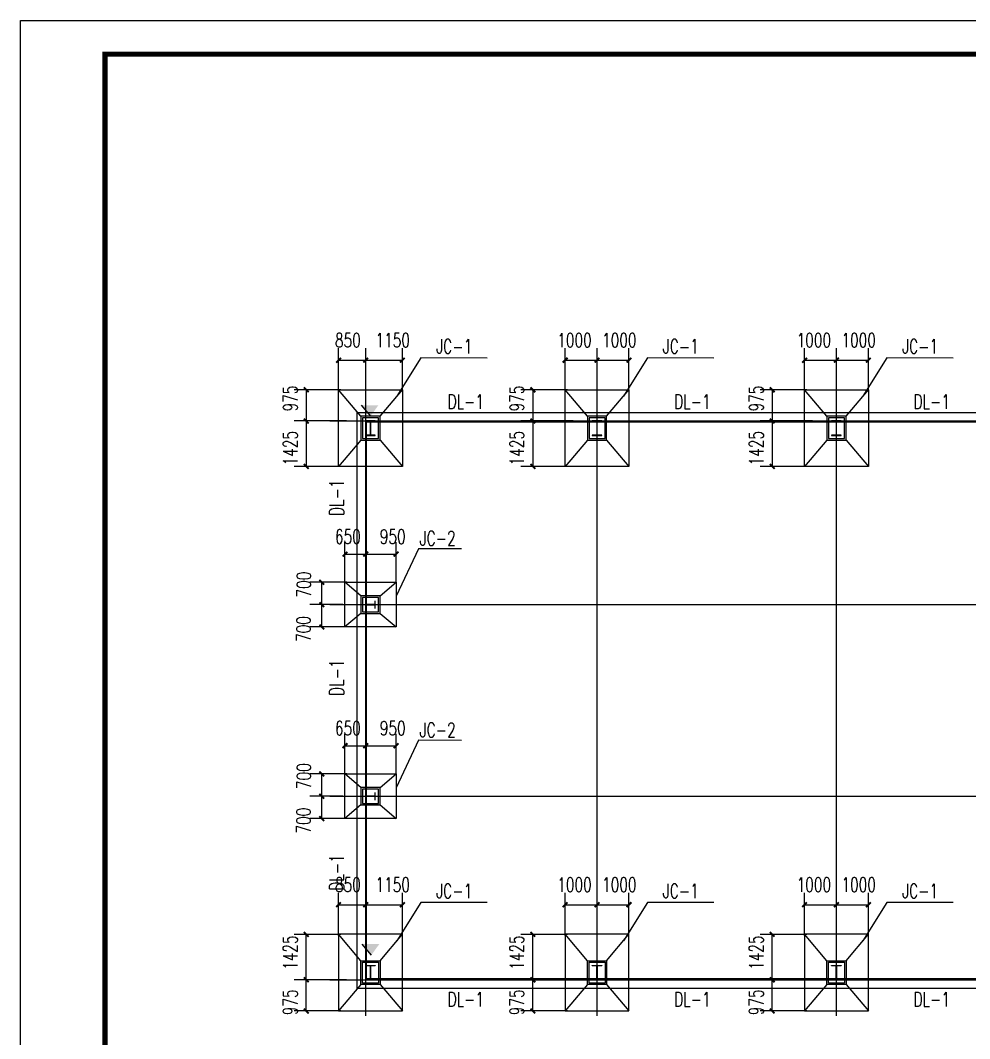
# Model space of a CAD drawing. Extents: x 177291 to 1288761, y 177638 to 322898.
# Drawn here: x 315146 to 344891, y 208752 to 240638 of the extents above; entities that cross this region are included whole.
import ezdxf

# ---------------------------------------------------------------- set-up
doc = ezdxf.new("R2010")
doc.units = 0
doc.header["$LTSCALE"] = 1000
for name, color, linetype in [('AXIS', 3, 'Continuous'), ('DOTE', 1, 'Continuous'), ('GZ', 50, 'Continuous'), ('PUB_TEXT', 7, 'Continuous'), ('PUB_TITLE', 4, 'Continuous'), ('YCX', 90, 'Continuous'), ('承台', 2, 'Continuous')]:
    doc.layers.add(name, color=color, linetype=linetype)
doc.styles.add('_TCH_DIM_T3', font='SIMPLEX', dxfattribs={"width": 0.705882, "bigfont": 'GBCBIG'})
doc.dimstyles.new('TCH_150_1', dxfattribs={"dimtxt": 446.25, "dimasz": 150, "dimexe": 375, "dimexo": 450, "dimgap": 189.375, "dimtad": 1, "dimdec": 0, "dimzin": 0, "dimdsep": 46, "dimtxsty": '_TCH_DIM_T3', "dimblk": 'ARCHTICK', "dimcen": 0.09, "dimclrd": 256, "dimclre": 256, "dimclrt": 7, "dimazin": 2, "dimtfac": 1, "dimtdec": 0, "dimtix": 1, "dimtmove": 2, "dimatfit": 3, "dimfxl": 1, "dimtolj": 1, "dimtzin": 0, "dimarcsym": 0})

# ---------------------------------------------------------------- blocks, each defined once
blk = doc.blocks.new('A$C33B20A31')
blk.add_line((7370, 17500), (7130, 17500))
at = {"layer": 'GZ'}
for points in [[(0, 17050), (300, 17050), (300, 17060), (157, 17060), (153, 17065), (153, 17485), (157, 17490), (300, 17490), (300, 17500), (0, 17500), (0, 17490), (143, 17490), (147, 17486), (147, 17065), (143, 17060), (0, 17060), (0, 17050)], [(7100, 17050), (7400, 17050), (7400, 17060), (7257, 17060), (7253, 17065), (7253, 17485), (7257, 17490), (7400, 17490), (7400, 17500), (7100, 17500), (7100, 17490), (7243, 17490), (7247, 17486), (7247, 17065), (7243, 17060), (7100, 17060), (7100, 17050)], [(14600, 17050), (14900, 17050), (14900, 17060), (14757, 17060), (14753, 17065), (14753, 17485), (14757, 17490), (14900, 17490), (14900, 17500), (14600, 17500), (14600, 17490), (14743, 17490), (14747, 17486), (14747, 17065), (14743, 17060), (14600, 17060), (14600, 17050)], [(0, 11860), (0, 11640), (10, 11640), (10, 11743), (15, 11747), (285, 11747), (290, 11743), (290, 11640), (300, 11640), (300, 11860), (290, 11860), (290, 11757), (286, 11753), (15, 11753), (10, 11757), (10, 11860), (0, 11860)], [(0, 5860), (0, 5640), (10, 5640), (10, 5743), (15, 5747), (285, 5747), (290, 5743), (290, 5640), (300, 5640), (300, 5860), (290, 5860), (290, 5757), (286, 5753), (15, 5753), (10, 5757), (10, 5860), (0, 5860)], [(0, 450), (300, 450), (300, 440), (157, 440), (153, 435), (153, 15), (157, 10), (300, 10), (300, 0), (0, 0), (0, 10), (143, 10), (147, 14), (147, 435), (143, 440), (0, 440), (0, 450)], [(7100, 450), (7400, 450), (7400, 440), (7257, 440), (7253, 435), (7253, 15), (7257, 10), (7400, 10), (7400, 0), (7100, 0), (7100, 10), (7243, 10), (7247, 14), (7247, 435), (7243, 440), (7100, 440), (7100, 450)], [(14600, 450), (14900, 450), (14900, 440), (14757, 440), (14753, 435), (14753, 15), (14757, 10), (14900, 10), (14900, 0), (14600, 0), (14600, 10), (14743, 10), (14747, 14), (14747, 435), (14743, 440), (14600, 440), (14600, 450)]]:
    blk.add_lwpolyline(points, close=True, dxfattribs=at)
blk = doc.blocks.new('_ArchTick')
at = {"color": 0, "linetype": 'ByBlock', "const_width": 0.4}
blk.add_lwpolyline([(-0.5, -0.5), (0.5, 0.5)], dxfattribs=at)
blk = doc.blocks.new('*D1026')
at = {"layer": 'AXIS', "linetype": 'ByBlock', "lineweight": -2, "transparency": 16777216}
for p, q in [((325117, 229032), (325117, 230372)), ((325967, 229032), (325967, 230372)), ((325117, 229997), (325967, 229997))]:
    blk.add_line(p, q, dxfattribs=at)
at = {"layer": 'Defpoints', "color": 0, "linetype": 'ByBlock', "transparency": 16777216}
for p in [(325967, 229997), (325117, 228582), (325967, 228582)]:
    blk.add_point(p, dxfattribs=at)
at = {"layer": 'AXIS', "linetype": 'ByBlock', "lineweight": -2, "transparency": 16777216, "xscale": 150, "yscale": 150, "zscale": 150, "rotation": 180}
blk.add_blockref('_ArchTick', (325117, 229997), dxfattribs=at)
at = {"layer": 'AXIS', "linetype": 'ByBlock', "lineweight": -2, "transparency": 16777216, "xscale": 150, "yscale": 150, "zscale": 150}
blk.add_blockref('_ArchTick', (325967, 229997), dxfattribs=at)
at = {"layer": 'AXIS', "color": 7, "linetype": 'ByBlock', "transparency": 16777216, "insert": (325409, 230623), "char_height": 446.2, "attachment_point": 5, "style": '_TCH_DIM_T3'}
blk.add_mtext('\\A1;850', dxfattribs=at)
blk = doc.blocks.new('*D1027')
at = {"layer": 'AXIS', "linetype": 'ByBlock', "lineweight": -2, "transparency": 16777216}
for p, q in [((325367, 228093), (323729, 228093)), ((324104, 228093), (324104, 226669)), ((325192, 226669), (323729, 226669))]:
    blk.add_line(p, q, dxfattribs=at)
at = {"layer": 'Defpoints', "color": 0, "linetype": 'ByBlock', "transparency": 16777216}
for p in [(325817, 228093), (324104, 226669), (325642, 226669)]:
    blk.add_point(p, dxfattribs=at)
at = {"layer": 'AXIS', "linetype": 'ByBlock', "lineweight": -2, "transparency": 16777216, "xscale": 150, "yscale": 150, "zscale": 150}
for p, rotation in [((324104, 228093), 90), ((324104, 226669), 270)]:
    blk.add_blockref('_ArchTick', p, dxfattribs=dict(at, rotation=rotation))
at = {"layer": 'AXIS', "color": 7, "linetype": 'ByBlock', "transparency": 16777216, "insert": (323604, 227242), "char_height": 446.2, "attachment_point": 5, "rotation": 90, "style": '_TCH_DIM_T3'}
blk.add_mtext('\\A1;1425', dxfattribs=at)
blk = doc.blocks.new('*D1028')
at = {"layer": 'AXIS', "linetype": 'ByBlock', "lineweight": -2, "transparency": 16777216}
for p, q in [((325192, 229069), (323729, 229069)), ((324104, 229069), (324104, 228093)), ((325367, 228093), (323729, 228093))]:
    blk.add_line(p, q, dxfattribs=at)
at = {"layer": 'Defpoints', "color": 0, "linetype": 'ByBlock', "transparency": 16777216}
for p in [(325642, 229069), (324104, 228093), (325817, 228093)]:
    blk.add_point(p, dxfattribs=at)
at = {"layer": 'AXIS', "linetype": 'ByBlock', "lineweight": -2, "transparency": 16777216, "xscale": 150, "yscale": 150, "zscale": 150}
for p, rotation in [((324104, 229069), 90), ((324104, 228093), 270)]:
    blk.add_blockref('_ArchTick', p, dxfattribs=dict(at, rotation=rotation))
at = {"layer": 'AXIS', "color": 7, "linetype": 'ByBlock', "transparency": 16777216, "insert": (323604, 228798), "char_height": 446.2, "attachment_point": 5, "rotation": 90, "style": '_TCH_DIM_T3'}
blk.add_mtext('\\A1;975', dxfattribs=at)
blk = doc.blocks.new('*D1029')
at = {"layer": 'AXIS', "linetype": 'ByBlock', "lineweight": -2, "transparency": 16777216}
for p, q in [((325967, 229032), (325967, 230372)), ((327117, 229032), (327117, 230372)), ((325967, 229997), (327117, 229997))]:
    blk.add_line(p, q, dxfattribs=at)
at = {"layer": 'Defpoints', "color": 0, "linetype": 'ByBlock', "transparency": 16777216}
for p in [(327117, 229997), (325967, 228582), (327117, 228582)]:
    blk.add_point(p, dxfattribs=at)
at = {"layer": 'AXIS', "linetype": 'ByBlock', "lineweight": -2, "transparency": 16777216, "xscale": 150, "yscale": 150, "zscale": 150, "rotation": 180}
blk.add_blockref('_ArchTick', (325967, 229997), dxfattribs=at)
at = {"layer": 'AXIS', "linetype": 'ByBlock', "lineweight": -2, "transparency": 16777216, "xscale": 150, "yscale": 150, "zscale": 150}
blk.add_blockref('_ArchTick', (327117, 229997), dxfattribs=at)
at = {"layer": 'AXIS', "color": 7, "linetype": 'ByBlock', "transparency": 16777216, "insert": (326814, 230623), "char_height": 446.2, "attachment_point": 5, "style": '_TCH_DIM_T3'}
blk.add_mtext('\\A1;1150', dxfattribs=at)
blk = doc.blocks.new('*D1096')
at = {"layer": 'AXIS', "linetype": 'ByBlock', "lineweight": -2, "transparency": 16777216}
for p, q in [((332217, 229032), (332217, 230372)), ((333217, 229032), (333217, 230372)), ((332217, 229997), (333217, 229997))]:
    blk.add_line(p, q, dxfattribs=at)
at = {"layer": 'Defpoints', "color": 0, "linetype": 'ByBlock', "transparency": 16777216}
for p in [(333217, 229997), (332217, 228582), (333217, 228582)]:
    blk.add_point(p, dxfattribs=at)
at = {"layer": 'AXIS', "linetype": 'ByBlock', "lineweight": -2, "transparency": 16777216, "xscale": 150, "yscale": 150, "zscale": 150, "rotation": 180}
blk.add_blockref('_ArchTick', (332217, 229997), dxfattribs=at)
at = {"layer": 'AXIS', "linetype": 'ByBlock', "lineweight": -2, "transparency": 16777216, "xscale": 150, "yscale": 150, "zscale": 150}
blk.add_blockref('_ArchTick', (333217, 229997), dxfattribs=at)
at = {"layer": 'AXIS', "color": 7, "linetype": 'ByBlock', "transparency": 16777216, "insert": (332509, 230623), "char_height": 446.2, "attachment_point": 5, "style": '_TCH_DIM_T3'}
blk.add_mtext('\\A1;1000', dxfattribs=at)
blk = doc.blocks.new('*D1097')
at = {"layer": 'AXIS', "linetype": 'ByBlock', "lineweight": -2, "transparency": 16777216}
for p, q in [((332467, 228093), (330829, 228093)), ((331204, 228093), (331204, 226669)), ((332292, 226669), (330829, 226669))]:
    blk.add_line(p, q, dxfattribs=at)
at = {"layer": 'Defpoints', "color": 0, "linetype": 'ByBlock', "transparency": 16777216}
for p in [(332917, 228093), (331204, 226669), (332742, 226669)]:
    blk.add_point(p, dxfattribs=at)
at = {"layer": 'AXIS', "linetype": 'ByBlock', "lineweight": -2, "transparency": 16777216, "xscale": 150, "yscale": 150, "zscale": 150}
for p, rotation in [((331204, 228093), 90), ((331204, 226669), 270)]:
    blk.add_blockref('_ArchTick', p, dxfattribs=dict(at, rotation=rotation))
at = {"layer": 'AXIS', "color": 7, "linetype": 'ByBlock', "transparency": 16777216, "insert": (330704, 227242), "char_height": 446.2, "attachment_point": 5, "rotation": 90, "style": '_TCH_DIM_T3'}
blk.add_mtext('\\A1;1425', dxfattribs=at)
blk = doc.blocks.new('*D1098')
at = {"layer": 'AXIS', "linetype": 'ByBlock', "lineweight": -2, "transparency": 16777216}
for p, q in [((332292, 229069), (330829, 229069)), ((331204, 229069), (331204, 228093)), ((332467, 228093), (330829, 228093))]:
    blk.add_line(p, q, dxfattribs=at)
at = {"layer": 'Defpoints', "color": 0, "linetype": 'ByBlock', "transparency": 16777216}
for p in [(332742, 229069), (331204, 228093), (332917, 228093)]:
    blk.add_point(p, dxfattribs=at)
at = {"layer": 'AXIS', "linetype": 'ByBlock', "lineweight": -2, "transparency": 16777216, "xscale": 150, "yscale": 150, "zscale": 150}
for p, rotation in [((331204, 229069), 90), ((331204, 228093), 270)]:
    blk.add_blockref('_ArchTick', p, dxfattribs=dict(at, rotation=rotation))
at = {"layer": 'AXIS', "color": 7, "linetype": 'ByBlock', "transparency": 16777216, "insert": (330704, 228798), "char_height": 446.2, "attachment_point": 5, "rotation": 90, "style": '_TCH_DIM_T3'}
blk.add_mtext('\\A1;975', dxfattribs=at)
blk = doc.blocks.new('*D1099')
at = {"layer": 'AXIS', "linetype": 'ByBlock', "lineweight": -2, "transparency": 16777216}
for p, q in [((333217, 229032), (333217, 230372)), ((334217, 229032), (334217, 230372)), ((333217, 229997), (334217, 229997))]:
    blk.add_line(p, q, dxfattribs=at)
at = {"layer": 'Defpoints', "color": 0, "linetype": 'ByBlock', "transparency": 16777216}
for p in [(334217, 229997), (333217, 228582), (334217, 228582)]:
    blk.add_point(p, dxfattribs=at)
at = {"layer": 'AXIS', "linetype": 'ByBlock', "lineweight": -2, "transparency": 16777216, "xscale": 150, "yscale": 150, "zscale": 150, "rotation": 180}
blk.add_blockref('_ArchTick', (333217, 229997), dxfattribs=at)
at = {"layer": 'AXIS', "linetype": 'ByBlock', "lineweight": -2, "transparency": 16777216, "xscale": 150, "yscale": 150, "zscale": 150}
blk.add_blockref('_ArchTick', (334217, 229997), dxfattribs=at)
at = {"layer": 'AXIS', "color": 7, "linetype": 'ByBlock', "transparency": 16777216, "insert": (333914, 230623), "char_height": 446.2, "attachment_point": 5, "style": '_TCH_DIM_T3'}
blk.add_mtext('\\A1;1000', dxfattribs=at)
blk = doc.blocks.new('*D1100')
at = {"layer": 'AXIS', "linetype": 'ByBlock', "lineweight": -2, "transparency": 16777216}
for p, q in [((339717, 229032), (339717, 230372)), ((340717, 229032), (340717, 230372)), ((339717, 229997), (340717, 229997))]:
    blk.add_line(p, q, dxfattribs=at)
at = {"layer": 'Defpoints', "color": 0, "linetype": 'ByBlock', "transparency": 16777216}
for p in [(340717, 229997), (339717, 228582), (340717, 228582)]:
    blk.add_point(p, dxfattribs=at)
at = {"layer": 'AXIS', "linetype": 'ByBlock', "lineweight": -2, "transparency": 16777216, "xscale": 150, "yscale": 150, "zscale": 150, "rotation": 180}
blk.add_blockref('_ArchTick', (339717, 229997), dxfattribs=at)
at = {"layer": 'AXIS', "linetype": 'ByBlock', "lineweight": -2, "transparency": 16777216, "xscale": 150, "yscale": 150, "zscale": 150}
blk.add_blockref('_ArchTick', (340717, 229997), dxfattribs=at)
at = {"layer": 'AXIS', "color": 7, "linetype": 'ByBlock', "transparency": 16777216, "insert": (340009, 230623), "char_height": 446.2, "attachment_point": 5, "style": '_TCH_DIM_T3'}
blk.add_mtext('\\A1;1000', dxfattribs=at)
blk = doc.blocks.new('*D1101')
at = {"layer": 'AXIS', "linetype": 'ByBlock', "lineweight": -2, "transparency": 16777216}
for p, q in [((339967, 228093), (338329, 228093)), ((338704, 228093), (338704, 226669)), ((339792, 226669), (338329, 226669))]:
    blk.add_line(p, q, dxfattribs=at)
at = {"layer": 'Defpoints', "color": 0, "linetype": 'ByBlock', "transparency": 16777216}
for p in [(340417, 228093), (338704, 226669), (340242, 226669)]:
    blk.add_point(p, dxfattribs=at)
at = {"layer": 'AXIS', "linetype": 'ByBlock', "lineweight": -2, "transparency": 16777216, "xscale": 150, "yscale": 150, "zscale": 150}
for p, rotation in [((338704, 228093), 90), ((338704, 226669), 270)]:
    blk.add_blockref('_ArchTick', p, dxfattribs=dict(at, rotation=rotation))
at = {"layer": 'AXIS', "color": 7, "linetype": 'ByBlock', "transparency": 16777216, "insert": (338204, 227242), "char_height": 446.2, "attachment_point": 5, "rotation": 90, "style": '_TCH_DIM_T3'}
blk.add_mtext('\\A1;1425', dxfattribs=at)
blk = doc.blocks.new('*D1102')
at = {"layer": 'AXIS', "linetype": 'ByBlock', "lineweight": -2, "transparency": 16777216}
for p, q in [((339792, 229069), (338329, 229069)), ((338704, 229069), (338704, 228093)), ((339967, 228093), (338329, 228093))]:
    blk.add_line(p, q, dxfattribs=at)
at = {"layer": 'Defpoints', "color": 0, "linetype": 'ByBlock', "transparency": 16777216}
for p in [(340242, 229069), (338704, 228093), (340417, 228093)]:
    blk.add_point(p, dxfattribs=at)
at = {"layer": 'AXIS', "linetype": 'ByBlock', "lineweight": -2, "transparency": 16777216, "xscale": 150, "yscale": 150, "zscale": 150}
for p, rotation in [((338704, 229069), 90), ((338704, 228093), 270)]:
    blk.add_blockref('_ArchTick', p, dxfattribs=dict(at, rotation=rotation))
at = {"layer": 'AXIS', "color": 7, "linetype": 'ByBlock', "transparency": 16777216, "insert": (338204, 228798), "char_height": 446.2, "attachment_point": 5, "rotation": 90, "style": '_TCH_DIM_T3'}
blk.add_mtext('\\A1;975', dxfattribs=at)
blk = doc.blocks.new('*D1103')
at = {"layer": 'AXIS', "linetype": 'ByBlock', "lineweight": -2, "transparency": 16777216}
for p, q in [((340717, 229032), (340717, 230372)), ((341717, 229032), (341717, 230372)), ((340717, 229997), (341717, 229997))]:
    blk.add_line(p, q, dxfattribs=at)
at = {"layer": 'Defpoints', "color": 0, "linetype": 'ByBlock', "transparency": 16777216}
for p in [(341717, 229997), (340717, 228582), (341717, 228582)]:
    blk.add_point(p, dxfattribs=at)
at = {"layer": 'AXIS', "linetype": 'ByBlock', "lineweight": -2, "transparency": 16777216, "xscale": 150, "yscale": 150, "zscale": 150, "rotation": 180}
blk.add_blockref('_ArchTick', (340717, 229997), dxfattribs=at)
at = {"layer": 'AXIS', "linetype": 'ByBlock', "lineweight": -2, "transparency": 16777216, "xscale": 150, "yscale": 150, "zscale": 150}
blk.add_blockref('_ArchTick', (341717, 229997), dxfattribs=at)
at = {"layer": 'AXIS', "color": 7, "linetype": 'ByBlock', "transparency": 16777216, "insert": (341414, 230623), "char_height": 446.2, "attachment_point": 5, "style": '_TCH_DIM_T3'}
blk.add_mtext('\\A1;1000', dxfattribs=at)
blk = doc.blocks.new('*D1136')
at = {"layer": 'AXIS', "linetype": 'ByBlock', "lineweight": -2, "transparency": 16777216}
for p, q in [((325117, 211982), (325117, 213321)), ((325967, 211982), (325967, 213321)), ((325117, 212946), (325967, 212946))]:
    blk.add_line(p, q, dxfattribs=at)
at = {"layer": 'Defpoints', "color": 0, "linetype": 'ByBlock', "transparency": 16777216}
for p in [(325967, 212946), (325117, 211532), (325967, 211532)]:
    blk.add_point(p, dxfattribs=at)
at = {"layer": 'AXIS', "linetype": 'ByBlock', "lineweight": -2, "transparency": 16777216, "xscale": 150, "yscale": 150, "zscale": 150, "rotation": 180}
blk.add_blockref('_ArchTick', (325117, 212946), dxfattribs=at)
at = {"layer": 'AXIS', "linetype": 'ByBlock', "lineweight": -2, "transparency": 16777216, "xscale": 150, "yscale": 150, "zscale": 150}
blk.add_blockref('_ArchTick', (325967, 212946), dxfattribs=at)
at = {"layer": 'AXIS', "color": 7, "linetype": 'ByBlock', "transparency": 16777216, "insert": (325409, 213572), "char_height": 446.2, "attachment_point": 5, "style": '_TCH_DIM_T3'}
blk.add_mtext('\\A1;850', dxfattribs=at)
blk = doc.blocks.new('*D1137')
at = {"layer": 'AXIS', "linetype": 'ByBlock', "lineweight": -2, "transparency": 16777216}
for p, q in [((325192, 212018), (323729, 212018)), ((324104, 210593), (324104, 212018)), ((325367, 210593), (323729, 210593))]:
    blk.add_line(p, q, dxfattribs=at)
at = {"layer": 'Defpoints', "color": 0, "linetype": 'ByBlock', "transparency": 16777216}
for p in [(324104, 212018), (325642, 212018), (325817, 210593)]:
    blk.add_point(p, dxfattribs=at)
at = {"layer": 'AXIS', "linetype": 'ByBlock', "lineweight": -2, "transparency": 16777216, "xscale": 150, "yscale": 150, "zscale": 150}
for p, rotation in [((324104, 212018), 90), ((324104, 210593), 270)]:
    blk.add_blockref('_ArchTick', p, dxfattribs=dict(at, rotation=rotation))
at = {"layer": 'AXIS', "color": 7, "linetype": 'ByBlock', "transparency": 16777216, "insert": (323604, 211444), "char_height": 446.2, "attachment_point": 5, "rotation": 90, "style": '_TCH_DIM_T3'}
blk.add_mtext('\\A1;1425', dxfattribs=at)
blk = doc.blocks.new('*D1138')
at = {"layer": 'AXIS', "linetype": 'ByBlock', "lineweight": -2, "transparency": 16777216}
for p, q in [((325367, 210593), (323729, 210593)), ((324104, 209618), (324104, 210593)), ((325192, 209618), (323729, 209618))]:
    blk.add_line(p, q, dxfattribs=at)
at = {"layer": 'Defpoints', "color": 0, "linetype": 'ByBlock', "transparency": 16777216}
for p in [(324104, 210593), (325817, 210593), (325642, 209618)]:
    blk.add_point(p, dxfattribs=at)
at = {"layer": 'AXIS', "linetype": 'ByBlock', "lineweight": -2, "transparency": 16777216, "xscale": 150, "yscale": 150, "zscale": 150}
for p, rotation in [((324104, 210593), 90), ((324104, 209618), 270)]:
    blk.add_blockref('_ArchTick', p, dxfattribs=dict(at, rotation=rotation))
at = {"layer": 'AXIS', "color": 7, "linetype": 'ByBlock', "transparency": 16777216, "insert": (323604, 209889), "char_height": 446.2, "attachment_point": 5, "rotation": 90, "style": '_TCH_DIM_T3'}
blk.add_mtext('\\A1;975', dxfattribs=at)
blk = doc.blocks.new('*D1139')
at = {"layer": 'AXIS', "linetype": 'ByBlock', "lineweight": -2, "transparency": 16777216}
for p, q in [((325967, 211982), (325967, 213321)), ((327117, 211982), (327117, 213321)), ((325967, 212946), (327117, 212946))]:
    blk.add_line(p, q, dxfattribs=at)
at = {"layer": 'Defpoints', "color": 0, "linetype": 'ByBlock', "transparency": 16777216}
for p in [(327117, 212946), (325967, 211532), (327117, 211532)]:
    blk.add_point(p, dxfattribs=at)
at = {"layer": 'AXIS', "linetype": 'ByBlock', "lineweight": -2, "transparency": 16777216, "xscale": 150, "yscale": 150, "zscale": 150, "rotation": 180}
blk.add_blockref('_ArchTick', (325967, 212946), dxfattribs=at)
at = {"layer": 'AXIS', "linetype": 'ByBlock', "lineweight": -2, "transparency": 16777216, "xscale": 150, "yscale": 150, "zscale": 150}
blk.add_blockref('_ArchTick', (327117, 212946), dxfattribs=at)
at = {"layer": 'AXIS', "color": 7, "linetype": 'ByBlock', "transparency": 16777216, "insert": (326814, 213572), "char_height": 446.2, "attachment_point": 5, "style": '_TCH_DIM_T3'}
blk.add_mtext('\\A1;1150', dxfattribs=at)
blk = doc.blocks.new('*D1128')
at = {"layer": 'AXIS', "linetype": 'ByBlock', "lineweight": -2, "transparency": 16777216}
for p, q in [((332217, 211982), (332217, 213321)), ((333217, 211982), (333217, 213321)), ((332217, 212946), (333217, 212946))]:
    blk.add_line(p, q, dxfattribs=at)
at = {"layer": 'Defpoints', "color": 0, "linetype": 'ByBlock', "transparency": 16777216}
for p in [(333217, 212946), (332217, 211532), (333217, 211532)]:
    blk.add_point(p, dxfattribs=at)
at = {"layer": 'AXIS', "linetype": 'ByBlock', "lineweight": -2, "transparency": 16777216, "xscale": 150, "yscale": 150, "zscale": 150, "rotation": 180}
blk.add_blockref('_ArchTick', (332217, 212946), dxfattribs=at)
at = {"layer": 'AXIS', "linetype": 'ByBlock', "lineweight": -2, "transparency": 16777216, "xscale": 150, "yscale": 150, "zscale": 150}
blk.add_blockref('_ArchTick', (333217, 212946), dxfattribs=at)
at = {"layer": 'AXIS', "color": 7, "linetype": 'ByBlock', "transparency": 16777216, "insert": (332509, 213572), "char_height": 446.2, "attachment_point": 5, "style": '_TCH_DIM_T3'}
blk.add_mtext('\\A1;1000', dxfattribs=at)
blk = doc.blocks.new('*D1129')
at = {"layer": 'AXIS', "linetype": 'ByBlock', "lineweight": -2, "transparency": 16777216}
for p, q in [((332292, 212018), (330829, 212018)), ((331204, 210593), (331204, 212018)), ((332467, 210593), (330829, 210593))]:
    blk.add_line(p, q, dxfattribs=at)
at = {"layer": 'Defpoints', "color": 0, "linetype": 'ByBlock', "transparency": 16777216}
for p in [(331204, 212018), (332742, 212018), (332917, 210593)]:
    blk.add_point(p, dxfattribs=at)
at = {"layer": 'AXIS', "linetype": 'ByBlock', "lineweight": -2, "transparency": 16777216, "xscale": 150, "yscale": 150, "zscale": 150}
for p, rotation in [((331204, 212018), 90), ((331204, 210593), 270)]:
    blk.add_blockref('_ArchTick', p, dxfattribs=dict(at, rotation=rotation))
at = {"layer": 'AXIS', "color": 7, "linetype": 'ByBlock', "transparency": 16777216, "insert": (330704, 211444), "char_height": 446.2, "attachment_point": 5, "rotation": 90, "style": '_TCH_DIM_T3'}
blk.add_mtext('\\A1;1425', dxfattribs=at)
blk = doc.blocks.new('*D1130')
at = {"layer": 'AXIS', "linetype": 'ByBlock', "lineweight": -2, "transparency": 16777216}
for p, q in [((332467, 210593), (330829, 210593)), ((331204, 209618), (331204, 210593)), ((332292, 209618), (330829, 209618))]:
    blk.add_line(p, q, dxfattribs=at)
at = {"layer": 'Defpoints', "color": 0, "linetype": 'ByBlock', "transparency": 16777216}
for p in [(331204, 210593), (332917, 210593), (332742, 209618)]:
    blk.add_point(p, dxfattribs=at)
at = {"layer": 'AXIS', "linetype": 'ByBlock', "lineweight": -2, "transparency": 16777216, "xscale": 150, "yscale": 150, "zscale": 150}
for p, rotation in [((331204, 210593), 90), ((331204, 209618), 270)]:
    blk.add_blockref('_ArchTick', p, dxfattribs=dict(at, rotation=rotation))
at = {"layer": 'AXIS', "color": 7, "linetype": 'ByBlock', "transparency": 16777216, "insert": (330704, 209889), "char_height": 446.2, "attachment_point": 5, "rotation": 90, "style": '_TCH_DIM_T3'}
blk.add_mtext('\\A1;975', dxfattribs=at)
blk = doc.blocks.new('*D1131')
at = {"layer": 'AXIS', "linetype": 'ByBlock', "lineweight": -2, "transparency": 16777216}
for p, q in [((333217, 211982), (333217, 213321)), ((334217, 211982), (334217, 213321)), ((333217, 212946), (334217, 212946))]:
    blk.add_line(p, q, dxfattribs=at)
at = {"layer": 'Defpoints', "color": 0, "linetype": 'ByBlock', "transparency": 16777216}
for p in [(334217, 212946), (333217, 211532), (334217, 211532)]:
    blk.add_point(p, dxfattribs=at)
at = {"layer": 'AXIS', "linetype": 'ByBlock', "lineweight": -2, "transparency": 16777216, "xscale": 150, "yscale": 150, "zscale": 150, "rotation": 180}
blk.add_blockref('_ArchTick', (333217, 212946), dxfattribs=at)
at = {"layer": 'AXIS', "linetype": 'ByBlock', "lineweight": -2, "transparency": 16777216, "xscale": 150, "yscale": 150, "zscale": 150}
blk.add_blockref('_ArchTick', (334217, 212946), dxfattribs=at)
at = {"layer": 'AXIS', "color": 7, "linetype": 'ByBlock', "transparency": 16777216, "insert": (333914, 213572), "char_height": 446.2, "attachment_point": 5, "style": '_TCH_DIM_T3'}
blk.add_mtext('\\A1;1000', dxfattribs=at)
blk = doc.blocks.new('*D1132')
at = {"layer": 'AXIS', "linetype": 'ByBlock', "lineweight": -2, "transparency": 16777216}
for p, q in [((339717, 211982), (339717, 213321)), ((340717, 211982), (340717, 213321)), ((339717, 212946), (340717, 212946))]:
    blk.add_line(p, q, dxfattribs=at)
at = {"layer": 'Defpoints', "color": 0, "linetype": 'ByBlock', "transparency": 16777216}
for p in [(340717, 212946), (339717, 211532), (340717, 211532)]:
    blk.add_point(p, dxfattribs=at)
at = {"layer": 'AXIS', "linetype": 'ByBlock', "lineweight": -2, "transparency": 16777216, "xscale": 150, "yscale": 150, "zscale": 150, "rotation": 180}
blk.add_blockref('_ArchTick', (339717, 212946), dxfattribs=at)
at = {"layer": 'AXIS', "linetype": 'ByBlock', "lineweight": -2, "transparency": 16777216, "xscale": 150, "yscale": 150, "zscale": 150}
blk.add_blockref('_ArchTick', (340717, 212946), dxfattribs=at)
at = {"layer": 'AXIS', "color": 7, "linetype": 'ByBlock', "transparency": 16777216, "insert": (340009, 213572), "char_height": 446.2, "attachment_point": 5, "style": '_TCH_DIM_T3'}
blk.add_mtext('\\A1;1000', dxfattribs=at)
blk = doc.blocks.new('*D1133')
at = {"layer": 'AXIS', "linetype": 'ByBlock', "lineweight": -2, "transparency": 16777216}
for p, q in [((339792, 212018), (338329, 212018)), ((338704, 210593), (338704, 212018)), ((339967, 210593), (338329, 210593))]:
    blk.add_line(p, q, dxfattribs=at)
at = {"layer": 'Defpoints', "color": 0, "linetype": 'ByBlock', "transparency": 16777216}
for p in [(338704, 212018), (340242, 212018), (340417, 210593)]:
    blk.add_point(p, dxfattribs=at)
at = {"layer": 'AXIS', "linetype": 'ByBlock', "lineweight": -2, "transparency": 16777216, "xscale": 150, "yscale": 150, "zscale": 150}
for p, rotation in [((338704, 212018), 90), ((338704, 210593), 270)]:
    blk.add_blockref('_ArchTick', p, dxfattribs=dict(at, rotation=rotation))
at = {"layer": 'AXIS', "color": 7, "linetype": 'ByBlock', "transparency": 16777216, "insert": (338204, 211444), "char_height": 446.2, "attachment_point": 5, "rotation": 90, "style": '_TCH_DIM_T3'}
blk.add_mtext('\\A1;1425', dxfattribs=at)
blk = doc.blocks.new('*D1134')
at = {"layer": 'AXIS', "linetype": 'ByBlock', "lineweight": -2, "transparency": 16777216}
for p, q in [((339967, 210593), (338329, 210593)), ((338704, 209618), (338704, 210593)), ((339792, 209618), (338329, 209618))]:
    blk.add_line(p, q, dxfattribs=at)
at = {"layer": 'Defpoints', "color": 0, "linetype": 'ByBlock', "transparency": 16777216}
for p in [(338704, 210593), (340417, 210593), (340242, 209618)]:
    blk.add_point(p, dxfattribs=at)
at = {"layer": 'AXIS', "linetype": 'ByBlock', "lineweight": -2, "transparency": 16777216, "xscale": 150, "yscale": 150, "zscale": 150}
for p, rotation in [((338704, 210593), 90), ((338704, 209618), 270)]:
    blk.add_blockref('_ArchTick', p, dxfattribs=dict(at, rotation=rotation))
at = {"layer": 'AXIS', "color": 7, "linetype": 'ByBlock', "transparency": 16777216, "insert": (338204, 209889), "char_height": 446.2, "attachment_point": 5, "rotation": 90, "style": '_TCH_DIM_T3'}
blk.add_mtext('\\A1;975', dxfattribs=at)
blk = doc.blocks.new('*D1135')
at = {"layer": 'AXIS', "linetype": 'ByBlock', "lineweight": -2, "transparency": 16777216}
for p, q in [((340717, 211982), (340717, 213321)), ((341717, 211982), (341717, 213321)), ((340717, 212946), (341717, 212946))]:
    blk.add_line(p, q, dxfattribs=at)
at = {"layer": 'Defpoints', "color": 0, "linetype": 'ByBlock', "transparency": 16777216}
for p in [(341717, 212946), (340717, 211532), (341717, 211532)]:
    blk.add_point(p, dxfattribs=at)
at = {"layer": 'AXIS', "linetype": 'ByBlock', "lineweight": -2, "transparency": 16777216, "xscale": 150, "yscale": 150, "zscale": 150, "rotation": 180}
blk.add_blockref('_ArchTick', (340717, 212946), dxfattribs=at)
at = {"layer": 'AXIS', "linetype": 'ByBlock', "lineweight": -2, "transparency": 16777216, "xscale": 150, "yscale": 150, "zscale": 150}
blk.add_blockref('_ArchTick', (341717, 212946), dxfattribs=at)
at = {"layer": 'AXIS', "color": 7, "linetype": 'ByBlock', "transparency": 16777216, "insert": (341414, 213572), "char_height": 446.2, "attachment_point": 5, "style": '_TCH_DIM_T3'}
blk.add_mtext('\\A1;1000', dxfattribs=at)
blk = doc.blocks.new('*D1164')
at = {"layer": 'AXIS', "linetype": 'ByBlock', "lineweight": -2, "transparency": 16777216}
for p, q in [((325317, 217055), (325317, 218299)), ((325967, 217068), (325967, 218299)), ((325317, 217924), (325967, 217924))]:
    blk.add_line(p, q, dxfattribs=at)
at = {"layer": 'Defpoints', "color": 0, "linetype": 'ByBlock', "transparency": 16777216}
for p in [(325967, 217924), (325317, 216605), (325967, 216618)]:
    blk.add_point(p, dxfattribs=at)
at = {"layer": 'AXIS', "linetype": 'ByBlock', "lineweight": -2, "transparency": 16777216, "xscale": 150, "yscale": 150, "zscale": 150, "rotation": 180}
blk.add_blockref('_ArchTick', (325317, 217924), dxfattribs=at)
at = {"layer": 'AXIS', "linetype": 'ByBlock', "lineweight": -2, "transparency": 16777216, "xscale": 150, "yscale": 150, "zscale": 150}
blk.add_blockref('_ArchTick', (325967, 217924), dxfattribs=at)
at = {"layer": 'AXIS', "color": 7, "linetype": 'ByBlock', "transparency": 16777216, "insert": (325409, 218474), "char_height": 446.2, "attachment_point": 5, "style": '_TCH_DIM_T3'}
blk.add_mtext('\\A1;650', dxfattribs=at)
blk = doc.blocks.new('*D1165')
at = {"layer": 'AXIS', "linetype": 'ByBlock', "lineweight": -2, "transparency": 16777216}
for p, q in [((325372, 217043), (324218, 217043)), ((324593, 216343), (324593, 217043)), ((325247, 216343), (324218, 216343))]:
    blk.add_line(p, q, dxfattribs=at)
at = {"layer": 'Defpoints', "color": 0, "linetype": 'ByBlock', "transparency": 16777216}
for p in [(324593, 217043), (325822, 217043), (325697, 216343)]:
    blk.add_point(p, dxfattribs=at)
at = {"layer": 'AXIS', "linetype": 'ByBlock', "lineweight": -2, "transparency": 16777216, "xscale": 150, "yscale": 150, "zscale": 150}
for p, rotation in [((324593, 217043), 90), ((324593, 216343), 270)]:
    blk.add_blockref('_ArchTick', p, dxfattribs=dict(at, rotation=rotation))
at = {"layer": 'AXIS', "color": 7, "linetype": 'ByBlock', "transparency": 16777216, "insert": (324029, 216970), "char_height": 446.2, "attachment_point": 5, "rotation": 90, "style": '_TCH_DIM_T3'}
blk.add_mtext('\\A1;700', dxfattribs=at)
blk = doc.blocks.new('*D1166')
at = {"layer": 'AXIS', "linetype": 'ByBlock', "lineweight": -2, "transparency": 16777216}
for p, q in [((325247, 216343), (324218, 216343)), ((324593, 215643), (324593, 216343)), ((325372, 215643), (324218, 215643))]:
    blk.add_line(p, q, dxfattribs=at)
at = {"layer": 'Defpoints', "color": 0, "linetype": 'ByBlock', "transparency": 16777216}
for p in [(324593, 216343), (325697, 216343), (325822, 215643)]:
    blk.add_point(p, dxfattribs=at)
at = {"layer": 'AXIS', "linetype": 'ByBlock', "lineweight": -2, "transparency": 16777216, "xscale": 150, "yscale": 150, "zscale": 150}
for p, rotation in [((324593, 216343), 90), ((324593, 215643), 270)]:
    blk.add_blockref('_ArchTick', p, dxfattribs=dict(at, rotation=rotation))
at = {"layer": 'AXIS', "color": 7, "linetype": 'ByBlock', "transparency": 16777216, "insert": (324017, 215579), "char_height": 446.2, "attachment_point": 5, "rotation": 90, "style": '_TCH_DIM_T3'}
blk.add_mtext('\\A1;700', dxfattribs=at)
blk = doc.blocks.new('*D1167')
at = {"layer": 'AXIS', "linetype": 'ByBlock', "lineweight": -2, "transparency": 16777216}
for p, q in [((325967, 217068), (325967, 218299)), ((326917, 217055), (326917, 218299)), ((325967, 217924), (326917, 217924))]:
    blk.add_line(p, q, dxfattribs=at)
at = {"layer": 'Defpoints', "color": 0, "linetype": 'ByBlock', "transparency": 16777216}
for p in [(326917, 217924), (325967, 216618), (326917, 216605)]:
    blk.add_point(p, dxfattribs=at)
at = {"layer": 'AXIS', "linetype": 'ByBlock', "lineweight": -2, "transparency": 16777216, "xscale": 150, "yscale": 150, "zscale": 150, "rotation": 180}
blk.add_blockref('_ArchTick', (325967, 217924), dxfattribs=at)
at = {"layer": 'AXIS', "linetype": 'ByBlock', "lineweight": -2, "transparency": 16777216, "xscale": 150, "yscale": 150, "zscale": 150}
blk.add_blockref('_ArchTick', (326917, 217924), dxfattribs=at)
at = {"layer": 'AXIS', "color": 7, "linetype": 'ByBlock', "transparency": 16777216, "insert": (326814, 218474), "char_height": 446.2, "attachment_point": 5, "style": '_TCH_DIM_T3'}
blk.add_mtext('\\A1;950', dxfattribs=at)
blk = doc.blocks.new('*D1168')
at = {"layer": 'AXIS', "linetype": 'ByBlock', "lineweight": -2, "transparency": 16777216}
for p, q in [((325317, 223055), (325317, 224299)), ((325967, 223068), (325967, 224299)), ((325317, 223924), (325967, 223924))]:
    blk.add_line(p, q, dxfattribs=at)
at = {"layer": 'Defpoints', "color": 0, "linetype": 'ByBlock', "transparency": 16777216}
for p in [(325967, 223924), (325317, 222605), (325967, 222618)]:
    blk.add_point(p, dxfattribs=at)
at = {"layer": 'AXIS', "linetype": 'ByBlock', "lineweight": -2, "transparency": 16777216, "xscale": 150, "yscale": 150, "zscale": 150, "rotation": 180}
blk.add_blockref('_ArchTick', (325317, 223924), dxfattribs=at)
at = {"layer": 'AXIS', "linetype": 'ByBlock', "lineweight": -2, "transparency": 16777216, "xscale": 150, "yscale": 150, "zscale": 150}
blk.add_blockref('_ArchTick', (325967, 223924), dxfattribs=at)
at = {"layer": 'AXIS', "color": 7, "linetype": 'ByBlock', "transparency": 16777216, "insert": (325409, 224474), "char_height": 446.2, "attachment_point": 5, "style": '_TCH_DIM_T3'}
blk.add_mtext('\\A1;650', dxfattribs=at)
blk = doc.blocks.new('*D1169')
at = {"layer": 'AXIS', "linetype": 'ByBlock', "lineweight": -2, "transparency": 16777216}
for p, q in [((325372, 223043), (324218, 223043)), ((324593, 222343), (324593, 223043)), ((325247, 222343), (324218, 222343))]:
    blk.add_line(p, q, dxfattribs=at)
at = {"layer": 'Defpoints', "color": 0, "linetype": 'ByBlock', "transparency": 16777216}
for p in [(324593, 223043), (325822, 223043), (325697, 222343)]:
    blk.add_point(p, dxfattribs=at)
at = {"layer": 'AXIS', "linetype": 'ByBlock', "lineweight": -2, "transparency": 16777216, "xscale": 150, "yscale": 150, "zscale": 150}
for p, rotation in [((324593, 223043), 90), ((324593, 222343), 270)]:
    blk.add_blockref('_ArchTick', p, dxfattribs=dict(at, rotation=rotation))
at = {"layer": 'AXIS', "color": 7, "linetype": 'ByBlock', "transparency": 16777216, "insert": (324029, 222970), "char_height": 446.2, "attachment_point": 5, "rotation": 90, "style": '_TCH_DIM_T3'}
blk.add_mtext('\\A1;700', dxfattribs=at)
blk = doc.blocks.new('*D1170')
at = {"layer": 'AXIS', "linetype": 'ByBlock', "lineweight": -2, "transparency": 16777216}
for p, q in [((325247, 222343), (324218, 222343)), ((324593, 221643), (324593, 222343)), ((325372, 221643), (324218, 221643))]:
    blk.add_line(p, q, dxfattribs=at)
at = {"layer": 'Defpoints', "color": 0, "linetype": 'ByBlock', "transparency": 16777216}
for p in [(324593, 222343), (325697, 222343), (325822, 221643)]:
    blk.add_point(p, dxfattribs=at)
at = {"layer": 'AXIS', "linetype": 'ByBlock', "lineweight": -2, "transparency": 16777216, "xscale": 150, "yscale": 150, "zscale": 150}
for p, rotation in [((324593, 222343), 90), ((324593, 221643), 270)]:
    blk.add_blockref('_ArchTick', p, dxfattribs=dict(at, rotation=rotation))
at = {"layer": 'AXIS', "color": 7, "linetype": 'ByBlock', "transparency": 16777216, "insert": (324017, 221579), "char_height": 446.2, "attachment_point": 5, "rotation": 90, "style": '_TCH_DIM_T3'}
blk.add_mtext('\\A1;700', dxfattribs=at)
blk = doc.blocks.new('*D1171')
at = {"layer": 'AXIS', "linetype": 'ByBlock', "lineweight": -2, "transparency": 16777216}
for p, q in [((325967, 223068), (325967, 224299)), ((326917, 223055), (326917, 224299)), ((325967, 223924), (326917, 223924))]:
    blk.add_line(p, q, dxfattribs=at)
at = {"layer": 'Defpoints', "color": 0, "linetype": 'ByBlock', "transparency": 16777216}
for p in [(326917, 223924), (325967, 222618), (326917, 222605)]:
    blk.add_point(p, dxfattribs=at)
at = {"layer": 'AXIS', "linetype": 'ByBlock', "lineweight": -2, "transparency": 16777216, "xscale": 150, "yscale": 150, "zscale": 150, "rotation": 180}
blk.add_blockref('_ArchTick', (325967, 223924), dxfattribs=at)
at = {"layer": 'AXIS', "linetype": 'ByBlock', "lineweight": -2, "transparency": 16777216, "xscale": 150, "yscale": 150, "zscale": 150}
blk.add_blockref('_ArchTick', (326917, 223924), dxfattribs=at)
at = {"layer": 'AXIS', "color": 7, "linetype": 'ByBlock', "transparency": 16777216, "insert": (326814, 224474), "char_height": 446.2, "attachment_point": 5, "style": '_TCH_DIM_T3'}
blk.add_mtext('\\A1;950', dxfattribs=at)

msp = doc.modelspace()

# ---------------------------------------------------------------- linework, layer by layer
for p, q in [((325817.14, 228243.65), (325117.14, 229068.65)), ((326417.14, 228243.65), (327117.14, 229068.65)), ((332917.14, 228243.65), (332217.14, 229068.65)), ((333517.14, 228243.65), (334217.14, 229068.65)), ((340417.14, 228243.65), (339717.14, 229068.65)), ((341017.14, 228243.65), (341717.14, 229068.65)), ((326417.14, 227793.65), (326417.14, 227793.65)), ((333517.14, 227793.65), (333517.14, 227793.65)), ((341017.14, 227793.65), (341017.14, 227793.65)), ((325817.14, 227493.65), (325117.14, 226668.65)), ((326417.14, 227493.65), (327117.14, 226668.65)), ((332917.14, 227493.65), (332217.14, 226668.65)), ((333517.14, 227493.65), (334217.14, 226668.65)), ((340417.14, 227493.65), (339717.14, 226668.65)), ((341017.14, 227493.65), (341717.14, 226668.65)), ((326192.4, 222618.39), (326192.4, 222618.39)), ((326192.4, 216618.39), (326192.4, 216618.39)), ((325817.14, 211193.13), (325117.14, 212018.13)), ((326417.14, 211193.13), (327117.14, 212018.13)), ((332917.14, 211193.13), (332217.14, 212018.13)), ((333517.14, 211193.13), (334217.14, 212018.13)), ((340417.14, 211193.13), (339717.14, 212018.13)), ((341017.14, 211193.13), (341717.14, 212018.13)), ((326417.14, 210893.13), (326417.14, 210893.13)), ((333517.14, 210893.13), (333517.14, 210893.13)), ((341017.14, 210893.13), (341017.14, 210893.13)), ((325817.14, 210443.13), (325117.14, 209618.13)), ((326417.14, 210443.13), (327117.14, 209618.13)), ((332917.14, 210443.13), (332217.14, 209618.13)), ((333517.14, 210443.13), (334217.14, 209618.13)), ((340417.14, 210443.13), (339717.14, 209618.13)), ((341017.14, 210443.13), (341717.14, 209618.13))]:
    msp.add_line(p, q)
for points in [[(325117.14, 229068.65), (327117.14, 229068.65), (327117.14, 226668.65), (325117.14, 226668.65)], [(332217.14, 229068.65), (334217.14, 229068.65), (334217.14, 226668.65), (332217.14, 226668.65)], [(339717.14, 229068.65), (341717.14, 229068.65), (341717.14, 226668.65), (339717.14, 226668.65)], [(325697.14, 228363.39), (386337.14, 228363.39), (386337.14, 210323.39), (325697.14, 210323.39)], [(325997.14, 228063.39), (386037.14, 228063.39), (386037.14, 210623.39), (325997.14, 210623.39)], [(325117.14, 209618.13), (327117.14, 209618.13), (327117.14, 212018.13), (325117.14, 212018.13)], [(332217.14, 209618.13), (334217.14, 209618.13), (334217.14, 212018.13), (332217.14, 212018.13)], [(339717.14, 209618.13), (341717.14, 209618.13), (341717.14, 212018.13), (339717.14, 212018.13)]]:
    msp.add_lwpolyline(points, close=True)
at = {"layer": 'DOTE'}
for p, q in [((325967.14, 209468.39), (325967.14, 229168.39)), ((333217.14, 209468.39), (333217.14, 229218.39)), ((340717.14, 209468.39), (340717.14, 229218.39)), ((324842.14, 228093.39), (387317.14, 228093.39)), ((324842.14, 222343.39), (387317.14, 222343.39)), ((324842.14, 216343.39), (387317.14, 216343.39)), ((324842.14, 210593.39), (387317.14, 210593.39))]:
    msp.add_line(p, q, dxfattribs=at)
at = {"layer": 'PUB_TEXT', "color": 5}
for p, q in [((325822.31, 228588.18), (326117.14, 228243.65)), ((325848.45, 211712.12), (326143.29, 211367.59))]:
    msp.add_line(p, q, dxfattribs=at)
for points in [[(326366.71, 228588.18), (326117.14, 228243.65), (325822.31, 228588.18)], [(326392.85, 211712.12), (326143.29, 211367.59), (325848.45, 211712.12)]]:
    msp.add_solid(points, dxfattribs=at)
at = {"layer": 'PUB_TITLE'}
msp.add_lwpolyline([(315145.98, 240638.49), (404343.35, 240638.49), (404343.35, 177638.2), (315145.98, 177638.2)], close=True, dxfattribs=at)
at = {"layer": 'PUB_TITLE', "const_width": 159.09}
msp.add_lwpolyline([(317797.5, 178698.82), (317797.5, 239577.88), (403282.74, 239577.88), (403282.74, 178698.82)], close=True, dxfattribs=at)
at = {"layer": 'YCX'}
for p, q in [((327697.38, 230068.78), (326944.44, 228865.43)), ((329772.07, 230064.57), (327697.38, 230068.78)), ((334797.38, 230068.78), (334044.44, 228865.43)), ((336872.06, 230064.57), (334797.38, 230068.78)), ((342297.38, 230068.78), (341544.44, 228865.43)), ((344372.06, 230064.57), (342297.38, 230068.78)), ((327622.34, 224094.53), (326917.4, 222604.56)), ((328972.33, 224092.76), (327622.34, 224094.53)), ((327622.34, 218094.53), (326917.4, 216604.56)), ((328972.33, 218092.76), (327622.34, 218094.53)), ((327697.38, 213018.26), (326944.44, 211814.92)), ((329772.07, 213014.06), (327697.38, 213018.26)), ((334797.38, 213018.26), (334044.44, 211814.92)), ((336872.06, 213014.06), (334797.38, 213018.26)), ((342297.38, 213018.26), (341544.44, 211814.92)), ((344372.06, 213014.06), (342297.38, 213018.26))]:
    msp.add_line(p, q, dxfattribs=at)
at = {"layer": '承台', "color": 6}
for p, q in [((326417.14, 227793.65), (326417.14, 227793.65)), ((333517.14, 227793.65), (333517.14, 227793.65)), ((341017.14, 227793.65), (341017.14, 227793.65)), ((326417.14, 210893.13), (326417.14, 210893.13)), ((333517.14, 210893.13), (333517.14, 210893.13)), ((341017.14, 210893.13), (341017.14, 210893.13))]:
    msp.add_line(p, q, dxfattribs=at)
at = {"layer": '承台'}
for p, q in [((325817.4, 222618.39), (325317.4, 223043.39)), ((326417.4, 222618.39), (326917.4, 223043.39)), ((325817.4, 222068.39), (325317.4, 221643.39)), ((326417.4, 222068.39), (326917.4, 221643.39)), ((325817.4, 216618.39), (325317.4, 217043.39)), ((326417.4, 216618.39), (326917.4, 217043.39)), ((325817.4, 216068.39), (325317.4, 215643.39)), ((326417.4, 216068.39), (326917.4, 215643.39))]:
    msp.add_line(p, q, dxfattribs=at)
at = {"layer": '承台', "color": 6}
for points in [[(325817.14, 227493.65), (326417.14, 227493.65), (326417.14, 228243.65), (325817.14, 228243.65)], [(325867.14, 227543.65), (326367.14, 227543.65), (326367.14, 228193.65), (325867.14, 228193.65)], [(332917.14, 227493.65), (333517.14, 227493.65), (333517.14, 228243.65), (332917.14, 228243.65)], [(332967.14, 227543.65), (333467.14, 227543.65), (333467.14, 228193.65), (332967.14, 228193.65)], [(340417.14, 227493.65), (341017.14, 227493.65), (341017.14, 228243.65), (340417.14, 228243.65)], [(340467.14, 227543.65), (340967.14, 227543.65), (340967.14, 228193.65), (340467.14, 228193.65)], [(325817.14, 211193.13), (326417.14, 211193.13), (326417.14, 210443.13), (325817.14, 210443.13)], [(325867.14, 211143.13), (326367.14, 211143.13), (326367.14, 210493.13), (325867.14, 210493.13)], [(332917.14, 211193.13), (333517.14, 211193.13), (333517.14, 210443.13), (332917.14, 210443.13)], [(332967.14, 211143.13), (333467.14, 211143.13), (333467.14, 210493.13), (332967.14, 210493.13)], [(340417.14, 211193.13), (341017.14, 211193.13), (341017.14, 210443.13), (340417.14, 210443.13)], [(340467.14, 211143.13), (340967.14, 211143.13), (340967.14, 210493.13), (340467.14, 210493.13)]]:
    msp.add_lwpolyline(points, close=True, dxfattribs=at)
at = {"layer": '承台'}
for points in [[(325317.4, 221643.39), (325317.4, 223043.39), (326917.4, 223043.39), (326917.4, 221643.39)], [(326417.4, 222068.39), (326417.4, 222618.39), (325817.4, 222618.39), (325817.4, 222068.39)], [(326367.4, 222118.39), (326367.4, 222568.39), (325867.4, 222568.39), (325867.4, 222118.39)], [(325317.4, 215643.39), (325317.4, 217043.39), (326917.4, 217043.39), (326917.4, 215643.39)], [(326417.4, 216068.39), (326417.4, 216618.39), (325817.4, 216618.39), (325817.4, 216068.39)], [(326367.4, 216118.39), (326367.4, 216568.39), (325867.4, 216568.39), (325867.4, 216118.39)]]:
    msp.add_lwpolyline(points, close=True, dxfattribs=at)

# ---------------------------------------------------------------- block references
msp.add_blockref('A$C33B20A31', (325967.14, 210593.39))

# ---------------------------------------------------------------- texts
at = {"layer": 'YCX', "style": '_TCH_DIM_T3', "width": 0.705882}
for s, p in [('JC-1', (328176.07, 230202.65)), ('JC-1', (335276.06, 230202.65)), ('JC-1', (342776.06, 230202.65)), ('JC-2', (327658.33, 224194.55)), ('JC-2', (327658.33, 218194.55)), ('JC-1', (328176.07, 213152.13)), ('JC-1', (335276.06, 213152.13)), ('JC-1', (342776.06, 213152.13))]:
    msp.add_text(s, height=450, dxfattribs=at).set_placement(p)
at = {"layer": '承台', "color": 6, "style": '_TCH_DIM_T3', "width": 0.705882}
for p in [(328531.14, 228477.45), (335631.14, 228477.45), (343131.14, 228477.45), (328531.14, 209759.32), (335631.14, 209759.32), (343131.14, 209759.32)]:
    msp.add_text('DL-1', height=450, dxfattribs=at).set_placement(p)
for p in [(325287.19, 225121.91), (325287.19, 219486.07), (325287.19, 213387.02)]:
    msp.add_text('DL-1', height=450, rotation=90, dxfattribs=at).set_placement(p)

# ---------------------------------------------------------------- dimensions: what is measured, and where the dimension line sits
at = {"layer": 'AXIS', "linetype": 'ByBlock'}
for base, p1, p2, picture, middle in [((325967.14, 229996.62), (325117.14, 228582.47), (325967.14, 228582.47), '*D1026', (325409.1, 230622.79)), ((327117.14, 229996.62), (325967.14, 228582.47), (327117.14, 228582.47), '*D1029', (326814.07, 230622.79)), ((333217.14, 229996.62), (332217.14, 228582.47), (333217.14, 228582.47), '*D1096', (332509.1, 230622.79)), ((334217.14, 229996.62), (333217.14, 228582.47), (334217.14, 228582.47), '*D1099', (333914.06, 230622.79)), ((340717.14, 229996.62), (339717.14, 228582.47), (340717.14, 228582.47), '*D1100', (340009.1, 230622.79)), ((341717.14, 229996.62), (340717.14, 228582.47), (341717.14, 228582.47), '*D1103', (341414.06, 230622.79)), ((325967.14, 223924.2), (325317.4, 222604.56), (325967.14, 222618.39), '*D1168', (325409.35, 224474.2)), ((326917.4, 223924.2), (325967.14, 222618.39), (326917.4, 222604.56), '*D1171', (326814.32, 224474.2)), ((325967.14, 217924.2), (325317.4, 216604.56), (325967.14, 216618.39), '*D1164', (325409.35, 218474.2)), ((326917.4, 217924.2), (325967.14, 216618.39), (326917.4, 216604.56), '*D1167', (326814.32, 218474.2)), ((325967.14, 212946.11), (325117.14, 211531.96), (325967.14, 211531.96), '*D1136', (325409.1, 213572.28)), ((327117.14, 212946.11), (325967.14, 211531.96), (327117.14, 211531.96), '*D1139', (326814.07, 213572.28)), ((333217.14, 212946.11), (332217.14, 211531.96), (333217.14, 211531.96), '*D1128', (332509.1, 213572.28)), ((334217.14, 212946.11), (333217.14, 211531.96), (334217.14, 211531.96), '*D1131', (333914.06, 213572.28)), ((340717.14, 212946.11), (339717.14, 211531.96), (340717.14, 211531.96), '*D1132', (340009.1, 213572.28)), ((341717.14, 212946.11), (340717.14, 211531.96), (341717.14, 211531.96), '*D1135', (341414.06, 213572.28))]:
    dim = msp.add_linear_dim(base=base, p1=p1, p2=p2, dimstyle='TCH_150_1', dxfattribs=at)
    dim.commit()
    dim.dimension.update_dxf_attribs({"geometry": picture, "text_midpoint": middle, "dimtype": 160})
for base, p1, p2, angle, picture, middle in [((324103.72, 228093.39), (325642.14, 229068.65), (325817.14, 228093.39), 90, '*D1028', (323603.72, 228797.95)), ((331203.72, 228093.39), (332742.14, 229068.65), (332917.14, 228093.39), 90, '*D1098', (330703.72, 228797.95)), ((338703.72, 228093.39), (340242.14, 229068.65), (340417.14, 228093.39), 90, '*D1102', (338203.72, 228797.95)), ((324103.72, 226668.65), (325817.14, 228093.39), (325642.14, 226668.65), 90, '*D1027', (323603.72, 227242.45)), ((331203.72, 226668.65), (332917.14, 228093.39), (332742.14, 226668.65), 90, '*D1097', (330703.72, 227242.45)), ((338703.72, 226668.65), (340417.14, 228093.39), (340242.14, 226668.65), 90, '*D1101', (338203.72, 227242.45)), ((324593.39, 223043.39), (325697.4, 222343.39), (325822.4, 223043.39), 270, '*D1169', (324029.32, 222969.58)), ((324593.39, 222343.39), (325822.4, 221643.39), (325697.4, 222343.39), 270, '*D1170', (324016.82, 221578.7)), ((324593.39, 217043.39), (325697.4, 216343.39), (325822.4, 217043.39), 270, '*D1165', (324029.32, 216969.58)), ((324593.39, 216343.39), (325822.4, 215643.39), (325697.4, 216343.39), 270, '*D1166', (324016.82, 215578.7)), ((324103.72, 212018.13), (325817.14, 210593.39), (325642.14, 212018.13), 270, '*D1137', (323603.72, 211444.32)), ((331203.72, 212018.13), (332917.14, 210593.39), (332742.14, 212018.13), 270, '*D1129', (330703.72, 211444.32)), ((338703.72, 212018.13), (340417.14, 210593.39), (340242.14, 212018.13), 270, '*D1133', (338203.72, 211444.32)), ((324103.72, 210593.39), (325642.14, 209618.13), (325817.14, 210593.39), 270, '*D1138', (323603.72, 209888.82)), ((331203.72, 210593.39), (332742.14, 209618.13), (332917.14, 210593.39), 270, '*D1130', (330703.72, 209888.82)), ((338703.72, 210593.39), (340242.14, 209618.13), (340417.14, 210593.39), 270, '*D1134', (338203.72, 209888.82))]:
    dim = msp.add_linear_dim(base=base, p1=p1, p2=p2, angle=angle, dimstyle='TCH_150_1', dxfattribs=at)
    dim.commit()
    dim.dimension.update_dxf_attribs({"geometry": picture, "text_midpoint": middle, "dimtype": 160})

doc.saveas('drawing.dxf')
